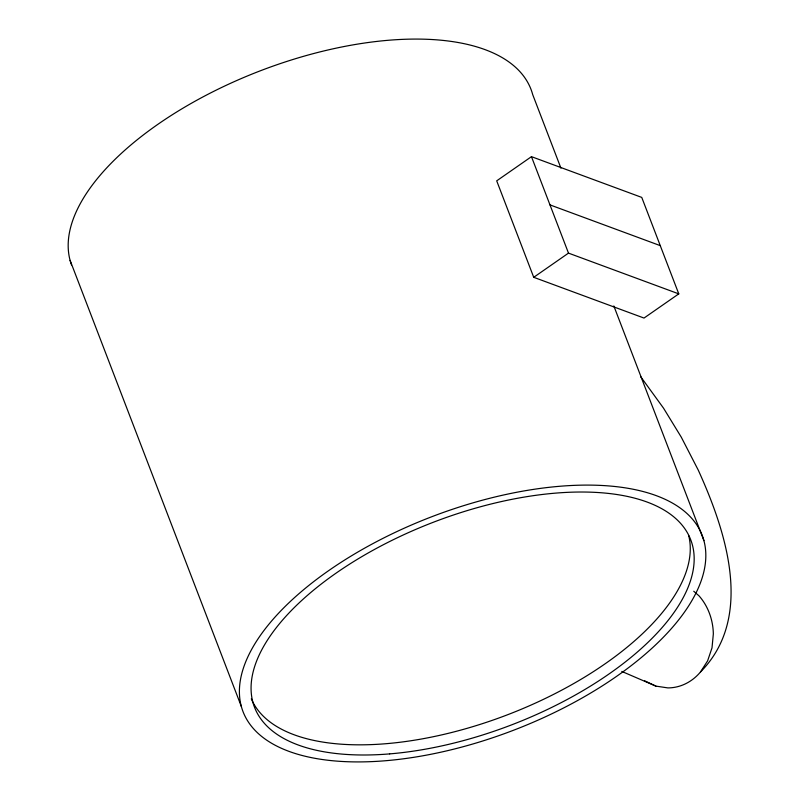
<?xml version="1.0" encoding="UTF-8"?>
<svg xmlns="http://www.w3.org/2000/svg" width="801" height="801" viewBox="0 0 801 801"><rect width="100%" height="100%" fill="white"/><g stroke="black" fill="none" stroke-linecap="round" stroke-linejoin="round"><path stroke-width="1.2" d="M621.796 671.428L655.889 686.117L667.924 687.909A50.874 44.766 -88.4 0 0 700.444 672.029L707.613 660.855L712.009 647.859L713.341 633.921A55.81 49.101 -88.4 0 0 699.063 595.894L693.746 591.248M700.444 672.029C754.762 617.16 725.726 530.592 698.262 470.117L681.281 437.166L663.548 408.19L640.66 376.67M531.463 156.656L496.7 180.846L533.726 277.306L644.014 318.057L678.777 293.867L641.751 197.406L531.463 156.656L568.49 253.116L678.777 293.867M533.726 277.306L568.49 253.116M549.977 204.886L660.264 245.637M644.605 680.78L655.889 686.117M560.94 168.17L532.705 94.608A245.927 114.323 -21 0 0 266.743 68.385A245.927 114.323 -21 0 0 71.539 264.921M613.826 305.942L703.909 540.625A245.927 114.323 -21 0 1 382.798 760.95A245.927 114.323 -21 0 1 331.103 568.95A245.927 114.323 -21 0 1 703.909 540.625M70.098 260.375L241.301 706.392M688.72 535.669A233.632 108.606 -21 0 1 503.178 716.414A233.632 108.606 -21 0 1 251.304 698.842M389.666 753.891A233.632 108.606 -21 0 0 692.004 543.549A233.632 108.606 -21 0 0 336.15 573.085A233.632 108.606 -21 0 0 389.666 753.891"/></g></svg>
